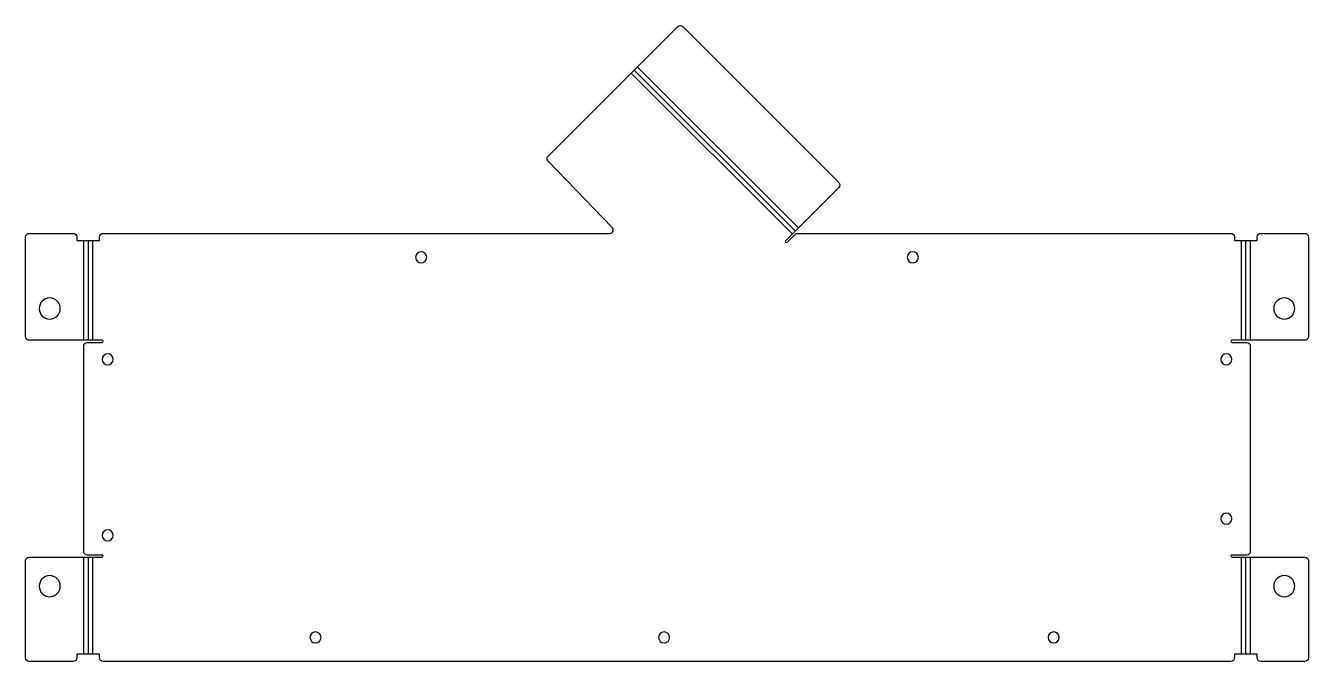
# Model space of a CAD drawing. Header units: millimetres. Extents: x -22 to 342, y 0 to 181.
import ezdxf

# ---------------------------------------------------------------- set-up
doc = ezdxf.new("R2010")
doc.units = ezdxf.units.MM

msp = doc.modelspace()

# ---------------------------------------------------------------- linework, layer by layer
at = {"layer": 'BEND'}
for p, q in [((196.54, 122.28), (150.81, 168.01)), ((-4.23, 119.61), (-4.23, 91.22)), ((324.41, 91.22), (324.41, 119.61)), ((-4.23, 29.61), (-4.23, 2)), ((324.41, 2), (324.41, 29.61))]:
    msp.add_line(p, q, dxfattribs=at)
at = {"layer": 'BEND_EXTENT'}
for p, q in [((151.67, 168.88), (197.4, 123.15)), ((195.67, 121.41), (149.94, 167.14)), ((-5.45, 91.22), (-5.45, 119.61)), ((-3, 119.61), (-3, 91.22)), ((323.18, 91.22), (323.18, 119.61)), ((325.64, 119.61), (325.64, 91.22)), ((-5.45, 2), (-5.45, 29.61)), ((-3, 29.61), (-3, 2)), ((323.18, 2), (323.18, 29.61)), ((325.64, 29.61), (325.64, 2))]:
    msp.add_line(p, q, dxfattribs=at)
at = {"layer": 'INTERIOR_PROFILES', "extrusion": (0, 0, -1)}
for centre, radius in [((-90.31, 114.81), 1.57), ((-229.87, 114.81), 1.58), ((15.12, 100.25), 3), ((-335.31, 100.25), 3), ((-1.31, 85.81), 1.57), ((-318.87, 85.81), 1.58), ((-318.87, 40.56), 1.58), ((-1.31, 35.8), 1.57), ((15.12, 21.37), 3), ((-335.31, 21.37), 3), ((-60.31, 6.8), 1.57), ((-159.27, 6.8), 1.57), ((-269.87, 6.8), 1.57)]:
    msp.add_circle(centre, radius, dxfattribs=at)
at = {"layer": 'OUTER_PROFILES'}
msp.add_lwpolyline([(-0.31, 91.22), (-20.96, 91.22, -0.414214), (-21.96, 92.22), (-21.96, 120.61, -0.414214), (-20.96, 121.61), (-8.45, 121.61, -0.414214), (-7.45, 120.61), (-7.45, 119.61), (-1, 119.61), (-1, 120.61, -0.414214), (0, 121.61), (143.85, 121.61, 0.662454), (144.56, 123.31), (126.32, 142.14, -0.409572), (126.34, 143.54), (163.14, 180.34, -0.414214), (164.55, 180.34), (208.87, 136.03, -0.414214), (208.87, 134.61), (193.76, 119.51, 1), (194.2, 119.08), (196.44, 121.32, -0.198912), (197.14, 121.61), (320.18, 121.61, -0.414214), (321.18, 120.61), (321.18, 119.61), (327.64, 119.61), (327.64, 120.61, -0.414214), (328.64, 121.61), (341.15, 121.61, -0.414214), (342.15, 120.61), (342.15, 92.22, -0.414214), (341.15, 91.22), (320.49, 91.22, 1), (320.49, 90.61), (324.67, 90.61, -0.414214), (325.67, 89.61), (325.67, 31.22, -0.414214), (324.67, 30.22), (320.49, 30.22, 1), (320.49, 29.61), (341.15, 29.61, -0.414214), (342.15, 28.61), (342.15, 1, -0.414214), (341.15, 0), (328.64, 0, -0.414214), (327.64, 1), (327.64, 2), (321.18, 2), (321.18, 1, -0.414214), (320.18, 0), (0, 0, -0.414214), (-1, 1), (-1, 2), (-7.45, 2), (-7.45, 1, -0.414214), (-8.45, 0), (-20.96, 0, -0.414214), (-21.96, 1), (-21.96, 28.61, -0.414214), (-20.96, 29.61), (-0.31, 29.61, 1), (-0.31, 30.22), (-4.49, 30.22, -0.414214), (-5.49, 31.22), (-5.49, 89.61, -0.414214), (-4.49, 90.61), (-0.31, 90.61, 1)], format="xyb", close=True, dxfattribs=at)

doc.saveas('drawing.dxf')
